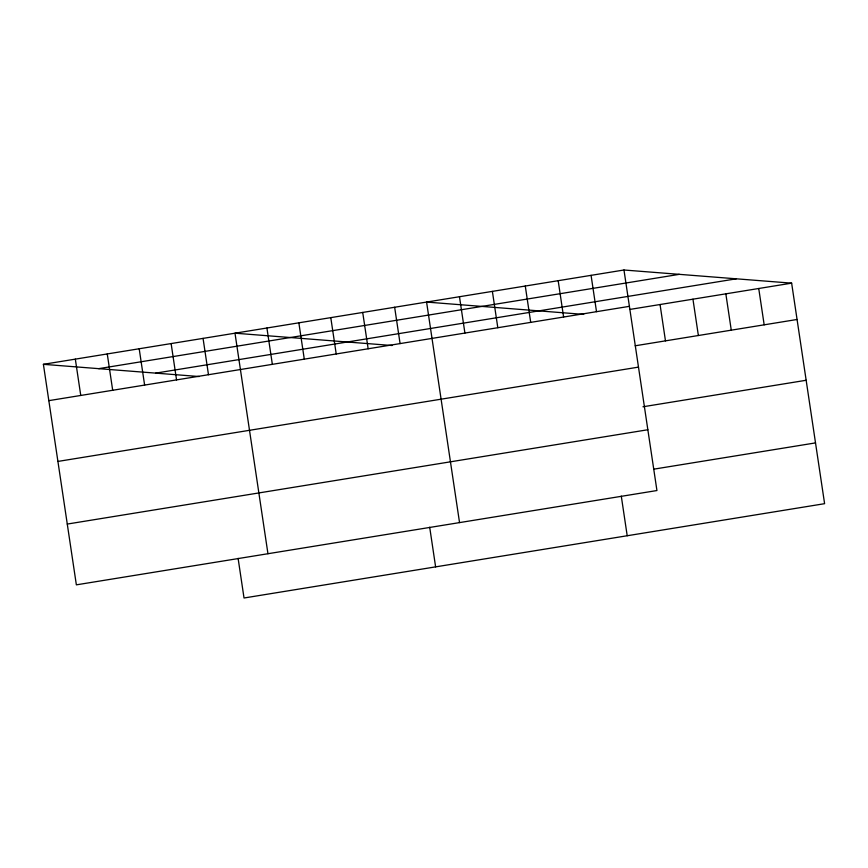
<?xml version="1.0" encoding="UTF-8"?>
<svg xmlns="http://www.w3.org/2000/svg" width="868" height="868" viewBox="0 0 868 868"><rect width="100%" height="100%" fill="white"/><g stroke="black" fill="none" stroke-linecap="round" stroke-linejoin="round"><path stroke-width="1.3" d="M623.973 270.002L656.935 490.539L76.362 584.848L43.4 364.321L623.973 270.002L791.638 283.152L824.6 503.679L244.027 597.998L238.103 558.352M98.724 368.65L679.308 274.342M155.73 373.121L736.314 278.812M48.825 400.647L629.409 306.339M629.777 309.442L791.638 283.152M635.202 345.779L797.074 319.478M57.917 461.429L638.49 367.121M642.971 406.777L806.155 380.271M67.27 524.066L647.854 429.747M653.647 469.187L815.519 442.897M583.708 314.39L426.579 302.075L459.541 522.601M392.119 345.518L234.989 333.193L267.952 553.719M43.4 364.321L199.206 376.538M758.74 288.501L764.176 324.827M725.843 293.84L731.268 330.166M692.946 299.189L698.371 335.515M660.049 304.527L665.474 340.864M591.075 275.351L596.511 311.677M621.282 496.105L627.206 535.751M558.178 280.689L563.603 317.026M525.281 286.039L530.706 322.364M492.384 291.388L497.809 327.713M459.476 296.726L464.912 333.052M429.693 527.223L435.617 566.869M394.647 307.261L400.083 343.587M362.716 312.447L368.151 348.773M330.784 317.634L336.22 353.96M298.852 322.82L304.288 359.146M266.921 328.006L272.357 364.332M203.058 338.379L208.483 374.716M171.126 343.565L176.551 379.902M139.195 348.752L144.62 385.088M107.263 353.938L112.688 390.274M75.332 359.135L80.757 395.461"/></g></svg>
